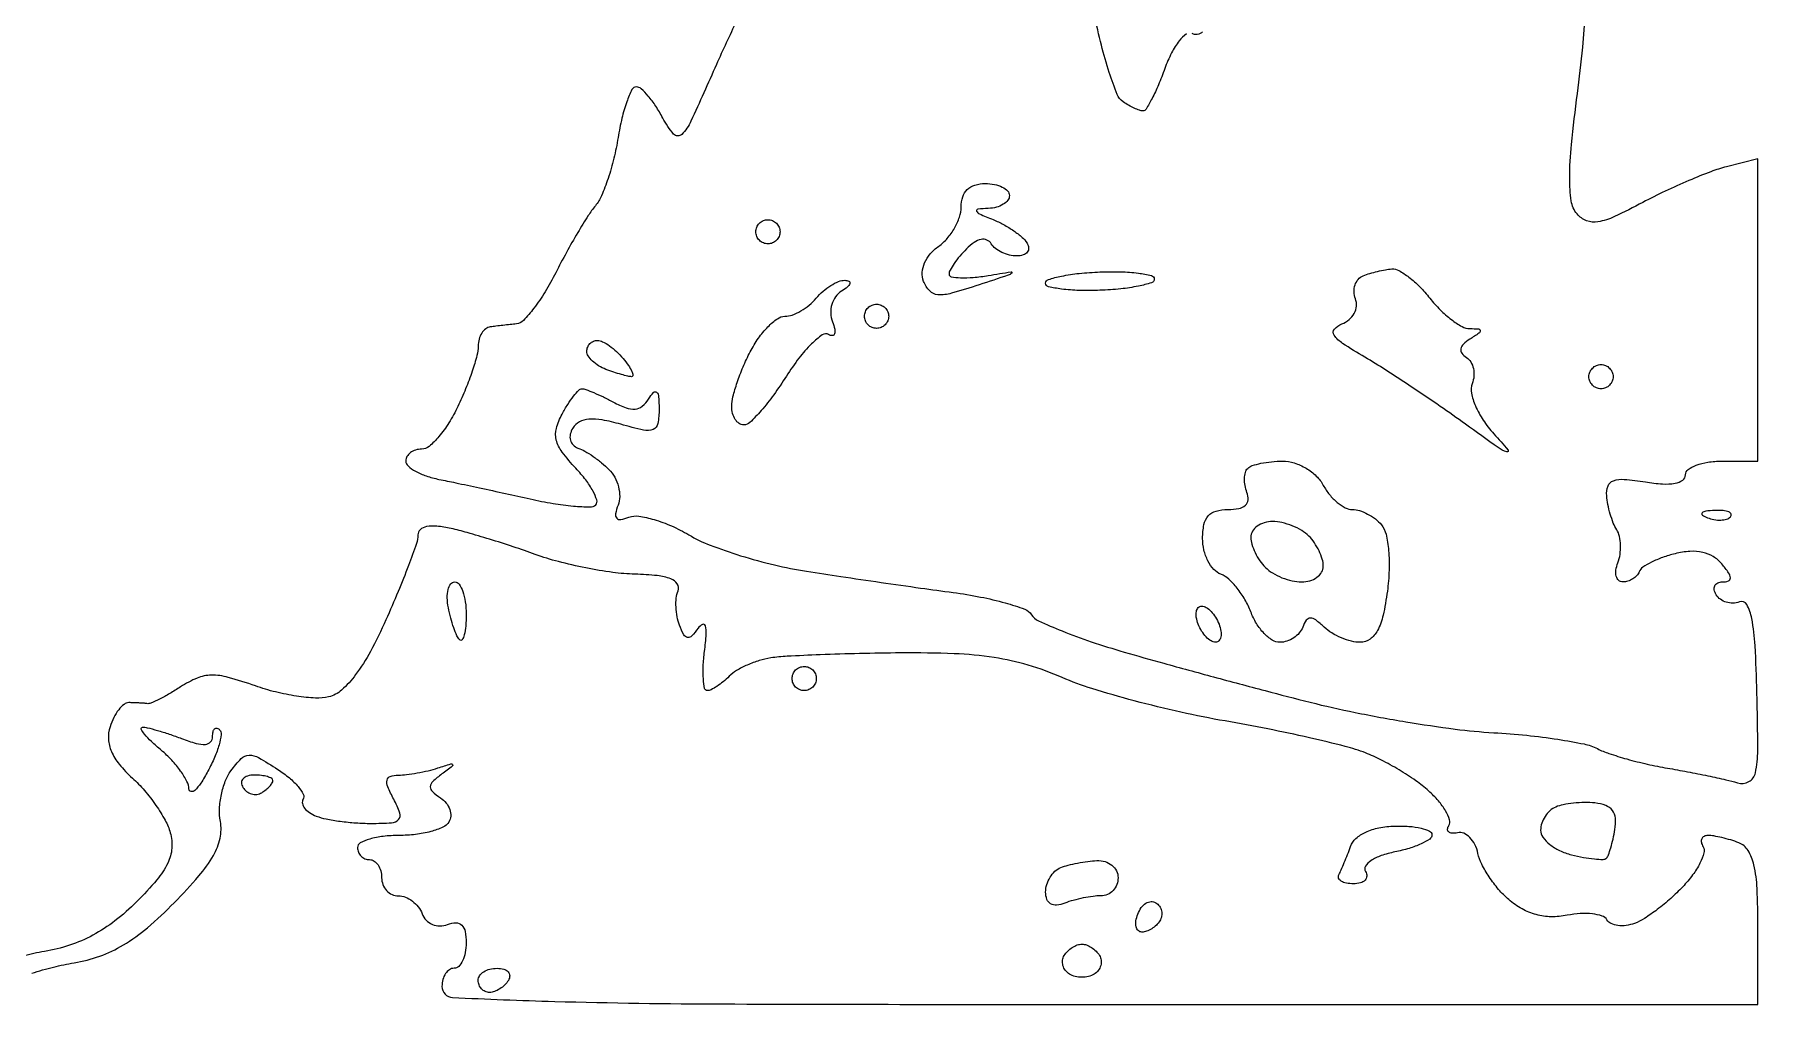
# Model space of a CAD drawing. Extents: x 0 to 102, y 0 to 135.
# Drawn here: x 89.44 to 101.53, y 0 to 6.8 of the extents above; entities that cross this region are included whole.
import ezdxf

# ---------------------------------------------------------------- set-up
doc = ezdxf.new("R2010")
doc.units = 0
doc.header["$MEASUREMENT"] = 0

msp = doc.modelspace()

# ---------------------------------------------------------------- linework, layer by layer
for points in [[(88.9569, 18.19047, 0.000001), (89.104993, 18.251533, 0.000001), (89.270403, 18.319737, 0.000001), (89.427824, 18.384646, 0.000001), (89.548945, 18.434589, 0.021636)], [(94.362708, 6.889955, 0.009744), (94.221509, 6.586422, -0.003257), (94.043401, 6.190185, -0.089754), (93.978535, 6.096975, -0.436362), (93.921825, 6.099194, -0.056596), (93.845571, 6.21169, 0.023829), (93.79665, 6.295132, 0.031677), (93.744054, 6.365589, 0.032858), (93.694845, 6.416308, 0.1858), (93.660311, 6.4296, 0.286273), (93.629468, 6.410364, 0.027512), (93.593415, 6.325215, 0.028428), (93.559326, 6.210426, 0.018318), (93.532402, 6.074247, -0.020272), (93.503146, 5.929256, -0.020407), (93.462297, 5.787437, -0.020721), (93.416645, 5.667136, -0.073214), (93.373539, 5.596877, 0.032388), (93.322967, 5.527765, 0.008114), (93.249805, 5.408629, 0.008253), (93.170434, 5.269359, 0.008224), (93.095606, 5.127379, -0.019947), (93.021007, 4.993538, -0.026628), (92.942283, 4.878866, -0.025895), (92.869318, 4.793396, -0.178363), (92.820656, 4.769325, 0.001252), (92.776571, 4.764507, 0.000823), (92.725846, 4.75875, 0.000828), (92.676493, 4.752984, 0.001597), (92.637, 4.748175, 0.135941), (92.604698, 4.734724, 0.086433), (92.577251, 4.704273, 0.075171), (92.558726, 4.661774, 0.065342), (92.5524, 4.61357, -0.066172), (92.543545, 4.546953, -0.015197), (92.51052, 4.438152, -0.015449), (92.464406, 4.314128, -0.014524), (92.409831, 4.19057, -0.028229), (92.34709, 4.076109, -0.036518), (92.276468, 3.979423, -0.03976), (92.208209, 3.910883, -0.178866), (92.156031, 3.8916, 0.072974), (92.113527, 3.885363, 0.087626), (92.077474, 3.867222, 0.100527), (92.053372, 3.840259, 0.133037), (92.0448, 3.808612, 0.215347), (92.06064, 3.77354, 0.054182), (92.113141, 3.736524, 0.045471), (92.188364, 3.703384, 0.032356), (92.27745, 3.679743, -0.003178), (92.394469, 3.655892, -0.001133), (92.561271, 3.620393, -0.001124), (92.744129, 3.580615, -0.001327), (92.91695, 3.542131, 0.013826), (93.076578, 3.510751, 0.019867), (93.219485, 3.492543, 0.016148), (93.335754, 3.486176, 0.204744), (93.375534, 3.502134, 0.282889), (93.383388, 3.53508, 0.04561), (93.355999, 3.598356, 0.038897), (93.305779, 3.675442, 0.02476), (93.236385, 3.757052, -0.026719), (93.140073, 3.87122, -0.100328), (93.099732, 3.955301, -0.128488), (93.100401, 4.03675, -0.056964), (93.140328, 4.137418, -0.018362), (93.179921, 4.205285, -0.02572), (93.220483, 4.262553, -0.024122), (93.25733, 4.30491, -0.204437), (93.280038, 4.3146, -0.090276), (93.306669, 4.309752, -0.01057), (93.362968, 4.287183, -0.012398), (93.429256, 4.257006, -0.00985), (93.499321, 4.221265, 0.033081), (93.588857, 4.180715, 0.111599), (93.652118, 4.172004, 0.151337), (93.701783, 4.192177, 0.08011), (93.746263, 4.242415, -0.040865), (93.781263, 4.288792, -0.423097), (93.802792, 4.289699, -0.188155), (93.8168, 4.259976, -0.01536), (93.820105, 4.172456, -0.046349), (93.811371, 4.070686, -0.259323), (93.777972, 4.029864, -0.150904), (93.711066, 4.02463, -0.014456), (93.550775, 4.065625, 0.023491), (93.420493, 4.09645, 0.066542), (93.327402, 4.101339, 0.103215), (93.261284, 4.081887, 0.131452), (93.215086, 4.03857, 0.083951), (93.197391, 3.995356, 0.119809), (93.198107, 3.954082, 0.132454), (93.217229, 3.920623, 0.115127), (93.25155, 3.899154, -0.048416), (93.298602, 3.877774, -0.020568), (93.357176, 3.840692, -0.020121), (93.416901, 3.795689, -0.024859), (93.468556, 3.748929, -0.072868), (93.508871, 3.694773, -0.060939), (93.534991, 3.627968, -0.062881), (93.54366, 3.559195, -0.091807), (93.532558, 3.499306, 0.039843), (93.514702, 3.438756, 0.23861), (93.52294, 3.407954, 0.261444), (93.551717, 3.398112, 0.046163), (93.608737, 3.414147, -0.128873), (93.677213, 3.421715, -0.034891), (93.784669, 3.398135, -0.032893), (93.907235, 3.353183, -0.028947), (94.028393, 3.29085, 0.041553), (94.177413, 3.218867, 0.016731), (94.391202, 3.144809, 0.01642), (94.627954, 3.080005, 0.019996), (94.853446, 3.03562, 0.001621), (95.093373, 2.999083, 0.00101), (95.374889, 2.957728, 0.001013), (95.652662, 2.918069, 0.001838), (95.880027, 2.88693, -0.015214), (96.073161, 2.855195, -0.020608), (96.245139, 2.814111, -0.018087), (96.382129, 2.769946, -0.167107), (96.429927, 2.731357, 0.146581), (96.479339, 2.688083, 0.011222), (96.643699, 2.61748, 0.01465), (96.847552, 2.542145, 0.010625), (97.0785, 2.469832, 0.003063), (97.356171, 2.391168, 0.001564), (97.705703, 2.295631, 0.001554), (98.066557, 2.199414, 0.002334), (98.382059, 2.117911, 0.012303), (98.696375, 2.046459, 0.008638), (99.053288, 1.980904, 0.008722), (99.397372, 1.92998, 0.017992), (99.668164, 1.904585, -0.011029), (99.899359, 1.886146, -0.012714), (100.118755, 1.858116, -0.011836), (100.302662, 1.825379, -0.069405), (100.395004, 1.792877, 0.039075), (100.476032, 1.758724, 0.012319), (100.601827, 1.72034, 0.01222), (100.744787, 1.68428, 0.013264), (100.8855, 1.656325, -0.004758), (101.026252, 1.630842, -0.004482), (101.169328, 1.602199, -0.00446), (101.295652, 1.574551, -0.015496), (101.376523, 1.553437, 0.196784), (101.456217, 1.561613, 0.220336), (101.502386, 1.622824, 0.054489), (101.518778, 1.780471, 0.004709), (101.512835, 2.185288, 0.007488), (101.499977, 2.514199, 0.034238), (101.476622, 2.7039, 0.077387), (101.441207, 2.80232, 0.37564), (101.389919, 2.821173, -0.086621), (101.344982, 2.812363, -0.079246), (101.298224, 2.818827, -0.081347), (101.256857, 2.839213, -0.09958), (101.227465, 2.870633, -0.087382), (101.213711, 2.905141, -0.166245), (101.217381, 2.934455, -0.178678), (101.237804, 2.953989, -0.102741), (101.271566, 2.961, 0.086644), (101.31279, 2.968198, 0.32647), (101.326616, 2.988671, 0.144357), (101.314563, 3.024574, 0.020527), (101.266879, 3.087082, 0.084349), (101.206927, 3.138589, 0.081821), (101.132707, 3.168078, 0.070499), (101.043514, 3.174703, 0.043379), (100.93927, 3.158594, 0.025259), (100.851842, 3.132453, 0.031057), (100.773514, 3.099047, 0.032363), (100.71305, 3.063625, 0.151274), (100.6881, 3.032512, -0.093769), (100.670858, 3.005169, -0.06612), (100.642745, 2.982007, -0.064071), (100.608513, 2.966343, -0.075434), (100.573299, 2.961, -0.185193), (100.544651, 2.971987, -0.147041), (100.527302, 3.00052, -0.099834), (100.524892, 3.044019, -0.055741), (100.538323, 3.095534, 0.055302), (100.553661, 3.154153, 0.045136), (100.557241, 3.218934, 0.046862), (100.549355, 3.279896, 0.083006), (100.530229, 3.326697, -0.044306), (100.506568, 3.373858, -0.022576), (100.484983, 3.436604, -0.022239), (100.468421, 3.503784, -0.030935), (100.460061, 3.565157, -0.107499), (100.469694, 3.6332, -0.222287), (100.507076, 3.670072, -0.107774), (100.583599, 3.679792, -0.018127), (100.731006, 3.661325, 0.023795), (100.851429, 3.647623, 0.06047), (100.939136, 3.652459, 0.105591), (100.992774, 3.674274, 0.248461), (101.0124, 3.711331, -0.235869), (101.030719, 3.748003, -0.071064), (101.086954, 3.778897, -0.054315), (101.168996, 3.800017, -0.035873), (101.2662, 3.807), (101.52, 3.807), (101.52, 4.866112), (101.52, 5.925224), (101.299695, 5.869931, 0.029163), (101.190238, 5.835565, 0.010099), (101.036569, 5.773703, 0.009994), (100.869624, 5.698567, 0.01145), (100.713312, 5.619992, -0.012533), (100.514671, 5.520677, -0.066377), (100.398943, 5.484116, -0.135317), (100.319037, 5.491776, -0.129088), (100.25267, 5.539288, -0.138215), (100.212209, 5.630371, -0.036582), (100.200931, 5.790732, -0.024761), (100.213336, 6.027109, -0.007589), (100.255131, 6.382323, 0.008792), (100.292568, 6.70724, 0.020167), (100.306551, 6.953148, 0.022798)], [(97.515366, 6.801674, 0.070649), (97.464287, 6.752552, 0.050066), (97.410868, 6.668063, 0.029204), (97.363556, 6.557815, -0.013063), (97.318978, 6.443929, -0.02009), (97.273955, 6.348146, -0.015354), (97.232643, 6.274338, -0.270764), (97.209555, 6.261695, -0.079644), (97.185703, 6.266204, -0.021336), (97.149872, 6.280868, -0.02106), (97.110048, 6.30126, -0.020354), (97.071612, 6.325145, -0.150782), (97.030254, 6.376844, -0.014398), (96.974723, 6.530575, -0.017338), (96.919006, 6.722049, -0.012822), (96.870248, 6.9372, 0.012295)], [(97.627844, 6.815354, -0.133081), (97.591011, 6.79679, -0.191235), (97.555446, 6.803103, 0.303426)], [(89.424936, 0.218714, -0.017746), (89.576415, 0.26258, -0.021815), (89.720588, 0.29222, 0.046884), (89.900162, 0.338616, 0.048483), (90.06582, 0.417299, 0.041312), (90.233881, 0.538015, 0.021815), (90.422067, 0.71301, 0.016352), (90.595636, 0.901059, 0.048967), (90.696424, 1.043793, 0.073992), (90.743474, 1.165369, 0.100568), (90.745947, 1.28268, -0.056209), (90.739963, 1.371746, -0.040081), (90.75247, 1.471015, -0.040597), (90.780176, 1.565023, -0.066001), (90.819988, 1.637975, -0.036141), (90.892062, 1.722917, -0.194257), (90.946557, 1.74668, -0.137467), (91.013343, 1.729927, -0.015264), (91.148744, 1.647002, -0.028385), (91.229205, 1.587496, -0.04398), (91.290498, 1.526684, -0.054252), (91.326673, 1.47301, -0.265545), (91.32546, 1.437811, 0.19305), (91.320357, 1.408468, 0.114427), (91.335608, 1.375829, 0.082548), (91.369691, 1.344639, 0.052542), (91.417705, 1.320165, 0.04279), (91.485996, 1.300462, 0.015655), (91.585267, 1.28403, 0.015387), (91.695457, 1.272755, 0.017801), (91.800896, 1.269, 0.01581), (91.945367, 1.273569, 0.190319), (91.994808, 1.296807, 0.285383), (92.003841, 1.341528, 0.03369), (91.9602, 1.4382, -0.022392), (91.918461, 1.525357, -0.148852), (91.913407, 1.572722, -0.275367), (91.936526, 1.598731, -0.076837), (91.992604, 1.6074, 0.030369), (92.050721, 1.610933, 0.014385), (92.124965, 1.62217, 0.014199), (92.202209, 1.638422, 0.019495), (92.270531, 1.657681, -0.004062), (92.359941, 1.685889, -0.332063), (92.372841, 1.681272, -0.395985), (92.370764, 1.669042, -0.004552), (92.2986, 1.615381, 0.028466), (92.23414, 1.562482, 0.193688), (92.216799, 1.52603, 0.228729), (92.230922, 1.491507, 0.040085), (92.288289, 1.447659, -0.07795), (92.328444, 1.411861, -0.088851), (92.353553, 1.36696, -0.098693), (92.35996, 1.32011, -0.12381), (92.346746, 1.278459, -0.150866), (92.30517, 1.24216, -0.038817), (92.220178, 1.21203, -0.035927), (92.113209, 1.191318, -0.029868), (91.997507, 1.1844, 0.027497), (91.885965, 1.178261, 0.043243), (91.791913, 1.159549, 0.053437), (91.725827, 1.132415, 0.275259), (91.7064, 1.0998, 0.099038), (91.712859, 1.067513, 0.097945), (91.731251, 1.040051, 0.097945), (91.758713, 1.021659, 0.099038), (91.791, 1.0152, -0.148195), (91.823263, 1.005423, -0.098894), (91.850749, 0.977923, -0.082425), (91.869281, 0.936814, -0.064853), (91.8756, 0.8883, 0.091732), (91.884563, 0.839855, 0.095925), (91.910218, 0.798677, 0.099462), (91.948485, 0.77112, 0.106859), (91.993449, 0.7614, -0.095352), (92.042099, 0.752037, -0.066847), (92.090823, 0.724542, -0.064537), (92.132231, 0.683893, -0.074977), (92.159446, 0.635926, 0.098155), (92.187945, 0.590681, 0.103401), (92.231085, 0.560725, 0.101431), (92.283324, 0.550206, 0.090987), (92.337698, 0.560378, -0.083607), (92.396752, 0.572323, -0.205648), (92.437137, 0.556525, -0.155214), (92.460768, 0.511606, -0.044111), (92.4678, 0.432051, -0.0455), (92.461578, 0.363822, -0.065407), (92.442949, 0.306161, -0.085412), (92.415523, 0.267216, -0.199288), (92.3832, 0.2538, 0.148195), (92.350937, 0.244023, 0.098894), (92.323451, 0.216523, 0.082425), (92.304919, 0.175414, 0.064853), (92.2986, 0.1269, 0.399841), (92.37252, 0.049241, 0.005451), (93.0882, 0.021732, 0.006161), (94.268907, 0.003791, 0.000718), (96.9093, 0), (101.52, 0), (101.52, 0.540849, 0.011271), (101.513883, 0.812191, 0.044318), (101.491609, 0.977846, 0.080706), (101.450819, 1.078999, 0.16652), (101.386181, 1.133049, 0.017946), (101.328883, 1.152708, 0.015436), (101.267386, 1.169316, 0.015708), (101.210611, 1.180912, 0.042542), (101.169688, 1.1844, 0.11028), (101.142024, 1.178223, 0.182972), (101.125597, 1.161266, 0.160149), (101.123294, 1.135742, 0.081667), (101.135686, 1.105647, -0.210979), (101.141756, 1.061853, -0.048135), (101.113741, 0.990543, -0.041779), (101.062485, 0.907697, -0.030141), (100.992629, 0.824393, -0.021601), (100.908557, 0.742949, -0.01922), (100.814527, 0.665676, -0.019651), (100.724526, 0.602751, -0.054666), (100.655559, 0.568441, -0.055041), (100.596384, 0.553807, -0.064906), (100.538727, 0.553643, -0.076053), (100.491225, 0.567231, -0.147762), (100.461929, 0.593124, 0.177341), (100.427657, 0.620064, 0.050117), (100.360235, 0.634788, 0.043812), (100.275172, 0.63711, 0.034292), (100.183547, 0.625239, -0.052715), (100.071475, 0.614892, -0.062191), (99.966036, 0.629481, -0.061882), (99.867, 0.669649, -0.051427), (99.77387, 0.734974, -0.037425), (99.702463, 0.806935, -0.0297), (99.6364, 0.89432, -0.030555), (99.584704, 0.98319, -0.063441), (99.558068, 1.058713, 0.061869), (99.536245, 1.121215, 0.080334), (99.501055, 1.170525, 0.09799), (99.458438, 1.199387, 0.154674), (99.414837, 1.203454, -0.058747), (99.377004, 1.19979, -0.170817), (99.352766, 1.208891, -0.247578), (99.344884, 1.228182, -0.114504), (99.353804, 1.254606, 0.219399), (99.358703, 1.294687, 0.054856), (99.331129, 1.356443, 0.045761), (99.280572, 1.427111, 0.032251), (99.212043, 1.496811, 0.029932), (99.121853, 1.568196, 0.016928), (99.004896, 1.644129, 0.016853), (98.881352, 1.712956, 0.026475), (98.7705, 1.762678, 0.02971), (98.627428, 1.808397, 0.006547), (98.376778, 1.868886, 0.006788), (98.084712, 1.931179, 0.006484), (97.786571, 1.986537, -0.012334), (97.476836, 2.047805, -0.010182), (97.149901, 2.127922, -0.010318), (96.852839, 2.213766, -0.026917), (96.644471, 2.291192, 0.030323), (96.40582, 2.378027, 0.034335), (96.168061, 2.431118, 0.028021), (95.888225, 2.45779, 0.012077), (95.5134, 2.463354, 0.003362), (95.22403, 2.458715, 0.003921), (94.949232, 2.450305, 0.003482), (94.717005, 2.439754, 0.023601), (94.602629, 2.428329, 0.037521), (94.521897, 2.410127, 0.029522), (94.437828, 2.378887, 0.030338), (94.362819, 2.340267, 0.062397), (94.310759, 2.299799, -0.024174), (94.268506, 2.261446, -0.027404), (94.224417, 2.229033, -0.028176), (94.184428, 2.205989, -0.117146), (94.157532, 2.1996, -0.357692), (94.138745, 2.215012, -0.031601), (94.129964, 2.280367, -0.030139), (94.129064, 2.369133, -0.017907), (94.138146, 2.47455, 0.012098), (94.150026, 2.595931, 0.086506), (94.144206, 2.654391, 0.471534), (94.123929, 2.663392, 0.125048), (94.092968, 2.636657, -0.033401), (94.049474, 2.582485, -0.252285), (94.019508, 2.572112, -0.23547), (93.992898, 2.59125, -0.029602), (93.962728, 2.657807, -0.045977), (93.946066, 2.716971, -0.034996), (93.938492, 2.783913, -0.035875), (93.940359, 2.848225, -0.066516), (93.952425, 2.898944, 0.24343), (93.94708, 2.946827, 0.154576), (93.902308, 2.982688, 0.067564), (93.807203, 3.005327, 0.018139), (93.651845, 3.015047, -0.027344), (93.495213, 3.027745, -0.015026), (93.305441, 3.059464, -0.014941), (93.114255, 3.103332, -0.023084), (92.952425, 3.153672, 0.006833), (92.798423, 3.207124, 0.005496), (92.631441, 3.260507, 0.005558), (92.476049, 3.306423, 0.014134), (92.36205, 3.335281, 0.028705), (92.262592, 3.351563, 0.073953), (92.19004, 3.348458, 0.131475), (92.146193, 3.327177, 0.217719), (92.1294, 3.290441, -0.083376), (92.119168, 3.229508, -0.006686), (92.063687, 3.075659, -0.008887), (91.991375, 2.893158, -0.006702), (91.905695, 2.695178, -0.017725), (91.796702, 2.473676, -0.036776), (91.693404, 2.311176, -0.048488), (91.59555, 2.203287, -0.12776), (91.503845, 2.155183, -0.070657), (91.412699, 2.147153, -0.023887), (91.279814, 2.160617, -0.02321), (91.13243, 2.18975, -0.024639), (90.991346, 2.231978, 0.016884), (90.800825, 2.292237, 0.07119), (90.682275, 2.307788, 0.096281), (90.582765, 2.287234, 0.046129), (90.467057, 2.225836, -0.012767), (90.3909, 2.178671, -0.016929), (90.319178, 2.139942, -0.014312), (90.258331, 2.111842, -0.138012), (90.23036, 2.108193, 0.016426), (90.206996, 2.110814, 0.006186), (90.174159, 2.113, 0.00612), (90.138335, 2.114502, 0.00741), (90.104701, 2.115, 0.169661), (90.07063, 2.103096, 0.05824), (90.033266, 2.065493, 0.049828), (89.998599, 2.010962, 0.039865), (89.972311, 1.946464, 0.09124), (89.961296, 1.859054, 0.088806), (89.981894, 1.772551, 0.070596), (90.036887, 1.68323, 0.035074), (90.128973, 1.586914, -0.031749), (90.213501, 1.499671, -0.025067), (90.293698, 1.39548, -0.025692), (90.358523, 1.290807, -0.055642), (90.394629, 1.203456, -0.090467), (90.405594, 1.094552, -0.093616), (90.377075, 0.990201, -0.063055), (90.300541, 0.873235, -0.020013), (90.158926, 0.719806, -0.031563), (90.007231, 0.586143, -0.041288), (89.852357, 0.485412, -0.043265), (89.689268, 0.414982, -0.040677), (89.5131, 0.371895, 0.02966), (89.363735, 0.338828, 0.02403)]]:
    msp.add_lwpolyline(points, format="xyb")
for points in [[(96.1056, 5.7528, -0.048028), (96.170354, 5.746566, -0.068025), (96.225098, 5.727949, -0.088204), (96.261985, 5.700507, -0.191087), (96.2748, 5.6682, -0.167543), (96.263526, 5.635499, -0.090437), (96.23131, 5.606876, -0.072704), (96.183382, 5.586563, -0.054934), (96.12675, 5.578238, 0.016951), (96.053055, 5.573063, 0.505107), (96.044925, 5.559229, 0.191089), (96.063966, 5.540047, 0.006985), (96.160393, 5.499566, -0.028512), (96.234053, 5.464843, -0.026526), (96.305149, 5.421199, -0.027507), (96.364104, 5.375576, -0.076053), (96.398036, 5.335729, -0.120184), (96.409232, 5.301294, -0.187108), (96.400274, 5.271793, -0.152421), (96.371459, 5.25193, -0.075399), (96.327086, 5.2452, -0.060064), (96.274637, 5.251523, -0.050851), (96.221986, 5.270242, -0.053165), (96.176967, 5.297808, -0.090637), (96.147499, 5.330449, 0.154739), (96.11687, 5.356785, 0.153271), (96.076536, 5.360789, 0.101252), (96.02769, 5.339732, 0.044167), (95.973306, 5.294192, 0.020808), (95.92679, 5.243634, 0.024869), (95.887492, 5.192203, 0.024792), (95.859198, 5.146377, 0.126564), (95.8518, 5.117621, 0.365094), (95.867638, 5.098821, 0.034142), (95.932567, 5.092156, 0.031321), (96.021325, 5.094692, 0.018379), (96.12675, 5.108256, -0.002548), (96.286613, 5.13399, -0.719635), (96.290941, 5.12563, -0.120286), (96.265918, 5.109887, -0.001188), (96.0633, 5.042798, -0.011039), (95.868557, 4.983559, -0.084188), (95.773661, 4.973534, -0.187786), (95.716062, 5.000229, -0.101556), (95.673736, 5.06727, -0.106055), (95.664316, 5.129847, -0.086167), (95.680066, 5.195969, -0.076858), (95.719683, 5.25928, -0.061198), (95.779486, 5.313447, 0.061551), (95.839522, 5.367902, 0.048178), (95.890307, 5.439814, 0.049486), (95.924905, 5.517351, 0.080376), (95.9364, 5.588397, -0.076808), (95.947365, 5.659358, -0.123915), (95.979317, 5.7111, -0.121436), (96.032503, 5.742214, -0.072034)], [(94.5828, 5.499, -0.099038), (94.615087, 5.492541, -0.097945), (94.642549, 5.474149, -0.097945), (94.660941, 5.446687, -0.099038), (94.6674, 5.4144, -0.099038), (94.660941, 5.382113, -0.097945), (94.642549, 5.354651, -0.097945), (94.615087, 5.336259, -0.099038), (94.5828, 5.3298, -0.099038), (94.550513, 5.336259, -0.097945), (94.523051, 5.354651, -0.097945), (94.504659, 5.382113, -0.099038), (94.4982, 5.4144, -0.099038), (94.504659, 5.446687, -0.097945), (94.523051, 5.474149, -0.097945), (94.550513, 5.492541, -0.099038)], [(96.909302, 5.13299, -0.015894), (97.055251, 5.133979, -0.026231), (97.17817, 5.12444, -0.024449), (97.270534, 5.107748, -0.348996), (97.29, 5.083256, -0.329476), (97.270791, 5.057269, -0.023388), (97.178169, 5.033528, -0.025714), (97.055233, 5.014602, -0.015882), (96.9093, 5.004433, -0.015823), (96.76335, 5.003534, -0.026112), (96.640431, 5.013103, -0.024253), (96.548009, 5.029768, -0.349223), (96.528602, 5.054167, -0.329676), (96.547755, 5.080056, -0.023201), (96.640433, 5.103776, -0.025597), (96.763369, 5.122731, -0.015809)], [(98.95471, 5.153921, -0.145846), (99.00399, 5.142761, -0.035985), (99.073929, 5.09651, -0.033776), (99.14968, 5.029566, -0.028257), (99.220685, 4.9491, 0.030374), (99.292809, 4.86806, 0.033721), (99.371882, 4.799348, 0.035916), (99.44646, 4.750892, 0.123902), (99.501776, 4.736305, -0.016625), (99.563312, 4.733562, -0.391835), (99.574157, 4.72183, -0.24627), (99.564795, 4.70401, -0.009844), (99.501718, 4.66228, 0.048653), (99.456416, 4.626974, 0.15633), (99.438258, 4.593848, 0.211144), (99.445352, 4.562842, 0.094311), (99.476873, 4.533966, -0.119051), (99.507497, 4.503024, -0.081685), (99.525907, 4.456964, -0.074486), (99.5296, 4.403163, -0.071683), (99.517502, 4.349886, 0.143147), (99.512117, 4.284397, 0.051617), (99.540498, 4.194393, 0.045177), (99.594629, 4.095045, 0.036712), (99.669247, 3.999412, -0.010524), (99.768554, 3.885019, -0.757015), (99.75942, 3.871727, -0.072717), (99.699889, 3.902148, -0.002124), (99.469637, 4.067166, 0.005599), (99.294032, 4.191182, 0.004161), (99.097464, 4.324327, 0.004206), (98.909891, 4.446852, 0.009491), (98.765299, 4.535748, -0.011471), (98.609289, 4.632517, -0.097046), (98.55036, 4.689844, -0.337344), (98.552275, 4.732348, -0.127854), (98.60369, 4.769111, 0.082232), (98.654903, 4.799152, 0.09432), (98.690881, 4.842911, 0.10229), (98.706404, 4.893784, 0.11518), (98.69943, 4.944347, -0.082624), (98.689375, 4.993561, -0.090875), (98.696381, 5.041676, -0.098427), (98.719129, 5.081217, -0.117068), (98.754103, 5.106155, -0.023292), (98.800015, 5.122385, -0.014866), (98.854692, 5.137135, -0.014936), (98.909277, 5.148421, -0.026772)], [(95.121909, 5.074705, -0.111826), (95.149224, 5.068127, -0.365489), (95.156101, 5.052346, -0.148678), (95.140229, 5.028385, -0.031529), (95.099222, 4.998643, 0.09526), (95.057209, 4.959155, 0.083897), (95.030526, 4.905167, 0.081657), (95.022618, 4.844049, 0.083223), (95.034803, 4.784044, -0.033701), (95.050818, 4.732094, -0.131363), (95.049833, 4.698777, -0.325035), (95.034212, 4.686866, -0.145134), (95.007862, 4.694026, 0.301805), (94.963483, 4.692576, 0.039745), (94.887608, 4.628885, 0.035379), (94.800127, 4.529605, 0.022122), (94.711669, 4.40232, -0.01629), (94.623001, 4.271503, -0.022774), (94.534868, 4.161121, -0.020242), (94.456487, 4.078622, -0.195047), (94.412539, 4.0608, -0.154576), (94.380678, 4.070891, -0.097815), (94.35354, 4.099311, -0.080229), (94.335225, 4.141771, -0.061854), (94.329, 4.191901, -0.062998), (94.337474, 4.258887, -0.018806), (94.366915, 4.357811, -0.018537), (94.408667, 4.467421, -0.019061), (94.458073, 4.572601, -0.033529), (94.515894, 4.668132, -0.040421), (94.582826, 4.74888, -0.044847), (94.648739, 4.805335, -0.1559), (94.701514, 4.8222, 0.087835), (94.752929, 4.831302, 0.043371), (94.813224, 4.859477, 0.041254), (94.872451, 4.900545, 0.047368), (94.9212, 4.9491, -0.040551), (94.968547, 4.997559, -0.039214), (95.023602, 5.038343, -0.041902), (95.077865, 5.066278, -0.101659)], [(95.3442, 4.9068, -0.099038), (95.376487, 4.900341, -0.097945), (95.403949, 4.881949, -0.097945), (95.422341, 4.854487, -0.099038), (95.4288, 4.8222, -0.099038), (95.422341, 4.789913, -0.097945), (95.403949, 4.762451, -0.097945), (95.376487, 4.744059, -0.099038), (95.3442, 4.7376, -0.099038), (95.311913, 4.744059, -0.097945), (95.284451, 4.762451, -0.097945), (95.266059, 4.789913, -0.099038), (95.2596, 4.8222, -0.099038), (95.266059, 4.854487, -0.097945), (95.284451, 4.881949, -0.097945), (95.311913, 4.900341, -0.099038)], [(93.388041, 4.653, -0.117955), (93.423733, 4.644461, -0.036411), (93.471411, 4.615723, -0.034151), (93.521822, 4.574665, -0.031583), (93.5676, 4.5261, -0.020169), (93.604838, 4.477359, -0.043307), (93.628545, 4.436477, -0.082328), (93.636207, 4.409285, -0.446923), (93.627178, 4.3992, -0.058751), (93.601515, 4.402226, -0.010955), (93.555565, 4.414284, -0.011599), (93.502206, 4.430892, -0.010366), (93.447619, 4.450551, -0.045844), (93.396424, 4.47579, -0.052351), (93.353109, 4.509011, -0.059761), (93.323425, 4.544791, -0.144282), (93.3138, 4.577451, -0.097268), (93.319463, 4.606286, -0.097511), (93.335608, 4.630808, -0.09835), (93.35971, 4.647228, -0.100837)], [(100.4202, 4.4838, -0.099038), (100.452487, 4.477341, -0.097945), (100.479949, 4.458949, -0.097945), (100.498341, 4.431487, -0.099038), (100.5048, 4.3992, -0.099038), (100.498341, 4.366913, -0.097945), (100.479949, 4.339451, -0.097945), (100.452487, 4.321059, -0.099038), (100.4202, 4.3146, -0.099038), (100.387913, 4.321059, -0.097945), (100.360451, 4.339451, -0.097945), (100.342059, 4.366913, -0.099038), (100.3356, 4.3992, -0.099038), (100.342059, 4.431487, -0.097945), (100.360451, 4.458949, -0.097945), (100.387913, 4.477341, -0.099038)], [(98.189423, 3.807, -0.076256), (98.270893, 3.794502, -0.057905), (98.353517, 3.757593, -0.058077), (98.425214, 3.702882, -0.078046), (98.4744, 3.6378, 0.047847), (98.517458, 3.573075, 0.049045), (98.571713, 3.518302, 0.05391), (98.628463, 3.480762, 0.119743), (98.678518, 3.4686, -0.077818), (98.728527, 3.460769, -0.044396), (98.785005, 3.436932, -0.043044), (98.838934, 3.402049, -0.054526), (98.881552, 3.360795, -0.119011), (98.913617, 3.295389, -0.032489), (98.931376, 3.180954, -0.030388), (98.935287, 3.042467, -0.025209), (98.923072, 2.895495, -0.021189), (98.893172, 2.727082, -0.067213), (98.853771, 2.619906, -0.115049), (98.801592, 2.559885, -0.157814), (98.733981, 2.538, -0.061522), (98.671761, 2.545685, -0.037468), (98.601372, 2.569064, -0.037073), (98.534003, 2.603259, -0.053168), (98.480745, 2.64375, 0.026382), (98.420899, 2.69452, 0.164145), (98.383314, 2.7072, 0.247772), (98.35478, 2.692136, 0.062037), (98.329875, 2.64375, -0.091871), (98.305935, 2.603325, -0.067837), (98.266669, 2.569064, -0.066364), (98.218671, 2.545912, -0.079391), (98.169156, 2.538, -0.143363), (98.116552, 2.553399, -0.060318), (98.05917, 2.600765, -0.052855), (98.006085, 2.669927, -0.046459), (97.965976, 2.751668, 0.040033), (97.925426, 2.837059, 0.037352), (97.870953, 2.917019, 0.039567), (97.81151, 2.980596, 0.093646), (97.75657, 3.014519, -0.118758), (97.707523, 3.048277, -0.065209), (97.66605, 3.108724, -0.059257), (97.637944, 3.185073, -0.058655), (97.6284, 3.266151, -0.049321), (97.637904, 3.362263, -0.131958), (97.668172, 3.423429, -0.146784), (97.722609, 3.45736, -0.066573), (97.806651, 3.4686, 0.046281), (97.882278, 3.475615, 0.136939), (97.928644, 3.498424, 0.19558), (97.947053, 3.536037, 0.10925), (97.93938, 3.587229, -0.04759), (97.925715, 3.636357, -0.05155), (97.922085, 3.685866, -0.057779), (97.928321, 3.728494, -0.131935), (97.944429, 3.756429, -0.118205), (97.976331, 3.775992, -0.027809), (98.037257, 3.792145, -0.027123), (98.111284, 3.803282, -0.023778)], [(101.21685, 3.461921, 0.018894), (101.153711, 3.456926, 0.168741), (101.129028, 3.44497, 0.470617), (101.130487, 3.429552, 0.054073), (101.165737, 3.410809, 0.051402), (101.212003, 3.397608, 0.05415), (101.259172, 3.394442, 0.060344), (101.300229, 3.401139, 0.126455), (101.327887, 3.417487, 0.296942), (101.331797, 3.436003, 0.208169), (101.316354, 3.451624, 0.077125), (101.275747, 3.460991, 0.028489)], [(98.11908, 3.384, 0.070529), (98.060882, 3.37575, 0.086171), (98.011532, 3.351693, 0.100211), (97.978538, 3.31596, 0.137303), (97.9668, 3.27402, 0.073375), (97.974099, 3.224551, 0.038655), (97.996621, 3.166525, 0.037433), (98.029465, 3.109474, 0.047088), (98.06832, 3.06252, 0.062206), (98.118305, 3.023634, 0.039117), (98.184751, 2.990822, 0.038823), (98.256377, 2.968437, 0.056383), (98.32212, 2.961, 0.070529), (98.380318, 2.96925, 0.086171), (98.429668, 2.993307, 0.100211), (98.462662, 3.02904, 0.137303), (98.4744, 3.07098, 0.073375), (98.467101, 3.120449, 0.038655), (98.444578, 3.178475, 0.037433), (98.411735, 3.235526, 0.047088), (98.37288, 3.28248, 0.062206), (98.322895, 3.321366, 0.039117), (98.256449, 3.354178, 0.038823), (98.184823, 3.376563, 0.056383)], [(92.388058, 2.961, -0.245928), (92.418662, 2.944978, -0.066714), (92.444376, 2.89473, -0.051415), (92.461989, 2.821814, -0.033583), (92.4678, 2.7354, -0.018779), (92.464661, 2.651848, -0.042221), (92.454595, 2.589275, -0.088426), (92.439888, 2.556366, -0.470633), (92.422847, 2.554753, -0.092208), (92.403285, 2.583254, -0.019464), (92.380879, 2.639566, -0.019766), (92.359724, 2.707899, -0.017616), (92.343104, 2.780353, -0.041011), (92.335582, 2.849554, -0.067651), (92.341959, 2.907935, -0.098319), (92.360352, 2.947016, -0.238073)], [(97.622004, 2.7918, -0.142471), (97.653459, 2.782652, -0.060245), (97.687789, 2.754523, -0.052856), (97.719565, 2.713446, -0.046632), (97.743594, 2.6649, -0.049166), (97.756952, 2.616282, -0.08982), (97.756573, 2.575277, -0.13955), (97.743062, 2.548395, -0.209945), (97.719396, 2.538, -0.142471), (97.687941, 2.547148, -0.060245), (97.653611, 2.575277, -0.052856), (97.621835, 2.616354, -0.046632), (97.597806, 2.6649, -0.049166), (97.584448, 2.713518, -0.08982), (97.584827, 2.754523, -0.13955), (97.598338, 2.781405, -0.209945)], [(94.8366, 2.3688, -0.099038), (94.868887, 2.362341, -0.097945), (94.896349, 2.343949, -0.097945), (94.914741, 2.316487, -0.099038), (94.9212, 2.2842, -0.099038), (94.914741, 2.251913, -0.097945), (94.896349, 2.224451, -0.097945), (94.868887, 2.206059, -0.099038), (94.8366, 2.1996, -0.099038), (94.804313, 2.206059, -0.097945), (94.776851, 2.224451, -0.097945), (94.758459, 2.251913, -0.099038), (94.752, 2.2842, -0.099038), (94.758459, 2.316487, -0.097945), (94.776851, 2.343949, -0.097945), (94.804313, 2.362341, -0.099038)], [(90.199243, 1.942985, -0.073001), (90.23358, 1.939637, -0.00979), (90.30391, 1.920737, -0.01114), (90.386858, 1.894679, -0.009164), (90.474193, 1.863294, 0.02122), (90.57592, 1.829482, 0.086045), (90.640604, 1.822549, 0.193381), (90.676575, 1.839789, 0.187611), (90.6912, 1.877394, -0.050204), (90.694597, 1.911136, -0.150506), (90.70557, 1.931252, -0.260087), (90.721586, 1.935576, -0.13588), (90.740121, 1.925079, -0.234437), (90.751348, 1.891741, -0.03456), (90.736444, 1.819991, -0.032936), (90.705193, 1.731575, -0.022761), (90.658908, 1.636029, -0.019189), (90.608504, 1.550981, -0.059539), (90.566006, 1.499731, -0.240335), (90.540103, 1.492063, -0.352899), (90.525387, 1.509239, 0.112549), (90.511275, 1.563593, 0.035137), (90.46708, 1.635931, 0.033114), (90.404747, 1.712248, 0.031121), (90.33165, 1.781375, -0.014907), (90.262578, 1.842579, -0.032388), (90.214236, 1.894351, -0.058758), (90.19149, 1.929914, -0.537858)], [(90.982307, 1.6074, 0.067432), (90.935717, 1.601088, 0.140899), (90.904767, 1.582143, 0.190788), (90.894056, 1.554072, 0.136093), (90.903553, 1.52142, 0.090427), (90.929825, 1.492294, 0.095498), (90.964216, 1.474994, 0.099685), (91.001327, 1.472133, 0.108373), (91.035446, 1.484113, 0.031646), (91.065588, 1.505488, 0.037297), (91.091066, 1.529447, 0.040575), (91.108945, 1.552462, 0.145859), (91.1142, 1.570093, 0.279105), (91.105487, 1.584486, 0.051652), (91.075456, 1.596441, 0.042195), (91.032846, 1.604694, 0.026751)], [(100.3779, 1.411936, 0.027299), (100.305367, 1.414832, 0.021887), (100.227338, 1.410267, 0.022398), (100.155399, 1.399616, 0.051145), (100.10295, 1.383736, 0.085509), (100.062517, 1.358002, 0.064191), (100.028264, 1.317762, 0.063681), (100.005093, 1.269769, 0.080827), (99.9972, 1.221262, 0.156342), (100.01298, 1.172029, 0.069067), (100.060485, 1.121872, 0.058639), (100.130222, 1.078395, 0.048646), (100.21264, 1.048952, 0.015847), (100.297376, 1.030517, 0.022546), (100.3737, 1.019961, 0.019677), (100.435519, 1.016681, 0.206661), (100.458397, 1.02619, 0.105906), (100.471833, 1.047704, 0.014682), (100.488384, 1.098005, 0.016274), (100.504509, 1.159621, 0.013143), (100.517907, 1.2267, 0.063888), (100.52128, 1.304645, 0.141654), (100.500197, 1.35969, 0.142881), (100.453152, 1.394697, 0.065443)], [(98.974321, 1.250249, -0.02469), (99.07453, 1.24815, -0.039678), (99.15899, 1.235417, -0.047682), (99.218964, 1.21526, -0.296037), (99.2358, 1.189317, -0.25066), (99.21992, 1.159631, -0.038602), (99.159599, 1.125793, -0.035369), (99.07577, 1.093917, -0.023817), (98.976393, 1.069069, 0.03361), (98.879962, 1.042941, 0.063977), (98.808059, 1.007356, 0.105327), (98.770072, 0.96846, 0.286815), (98.769886, 0.931594, -0.14415), (98.778779, 0.899113, -0.1915), (98.767036, 0.871143, -0.135514), (98.734459, 0.852252, -0.064114), (98.6859, 0.846, -0.0454), (98.635863, 0.850553, -0.093323), (98.599285, 0.864638, -0.161212), (98.581854, 0.885441, -0.221707), (98.583263, 0.90945, 0.019654), (98.599619, 0.942828, 0.006202), (98.621452, 0.993905, 0.006183), (98.644415, 1.051535, 0.006824), (98.665176, 1.107857, -0.128243), (98.702729, 1.163388, -0.072493), (98.771292, 1.207953, -0.059647), (98.864296, 1.238, -0.041249)], [(96.88815, 1.008521, -0.084943), (96.944684, 1.001452, -0.097345), (96.99271, 0.975961, -0.105533), (97.024783, 0.936175, -0.117584), (97.0362, 0.8883, -0.093456), (97.027066, 0.839859, -0.096457), (97.000956, 0.798677, -0.099144), (96.961999, 0.771113, -0.104916), (96.916219, 0.7614, 0.032815), (96.860663, 0.75775, 0.017107), (96.792173, 0.746316, 0.016939), (96.722409, 0.729722, 0.024761), (96.662419, 0.710049, -0.065974), (96.605325, 0.6964, -0.158332), (96.563281, 0.705413, -0.177114), (96.53752, 0.736311, -0.086312), (96.5286, 0.787599, -0.074848), (96.536498, 0.840066, -0.063467), (96.559664, 0.89117, -0.065525), (96.593915, 0.933247, -0.093567), (96.63435, 0.959171, -0.032283), (96.685391, 0.976028, -0.015599), (96.752526, 0.991269, -0.015398), (96.823734, 1.002853, -0.021348)], [(97.300245, 0.712768, -0.101208), (97.325953, 0.688563, -0.09843), (97.34041, 0.655975, -0.097419), (97.341383, 0.620047, -0.09691), (97.328687, 0.586354, -0.062935), (97.304362, 0.556229, -0.051508), (97.271707, 0.530734, -0.053363), (97.236095, 0.513385, -0.086896), (97.203062, 0.5076, -0.197116), (97.177836, 0.517947, -0.143728), (97.162965, 0.544734, -0.094863), (97.161651, 0.585595, -0.052397), (97.17462, 0.634014, -0.065363), (97.198912, 0.678805, -0.09613), (97.231532, 0.709294, -0.122565), (97.267065, 0.720913, -0.157716)], [(96.7824, 0.423, -0.08914), (96.814536, 0.417225, -0.053258), (96.849394, 0.399866, -0.051122), (96.881535, 0.37437, -0.061191), (96.905687, 0.344246, -0.108373), (96.917667, 0.310127, -0.099685), (96.914806, 0.273016, -0.095498), (96.897506, 0.238625, -0.090427), (96.86838, 0.212353, -0.079461), (96.829106, 0.19598, -0.059169), (96.7824, 0.190433, -0.059169), (96.735694, 0.19598, -0.079461), (96.69642, 0.212353, -0.090427), (96.667294, 0.238625, -0.095498), (96.649994, 0.273016, -0.099685), (96.647133, 0.310127, -0.108373), (96.659113, 0.344246, -0.061191), (96.683265, 0.37437, -0.051122), (96.715406, 0.399866, -0.053258), (96.750264, 0.417225, -0.08914)], [(92.684293, 0.2538, -0.066118), (92.730961, 0.247602, -0.138808), (92.762083, 0.228949, -0.191142), (92.773032, 0.201318, -0.139169), (92.7639, 0.1692, -0.06081), (92.737995, 0.136839, -0.051032), (92.703589, 0.109451, -0.053229), (92.666319, 0.090801, -0.089642), (92.632007, 0.0846, -0.105429), (92.601633, 0.091077, -0.099231), (92.575785, 0.109451, -0.096318), (92.558459, 0.136905, -0.092995), (92.5524, 0.1692, -0.153634), (92.562554, 0.201465, -0.097988), (92.591144, 0.228949, -0.080552), (92.633862, 0.247494, -0.062283)]]:
    msp.add_lwpolyline(points, format="xyb", close=True)

doc.saveas('drawing.dxf')
